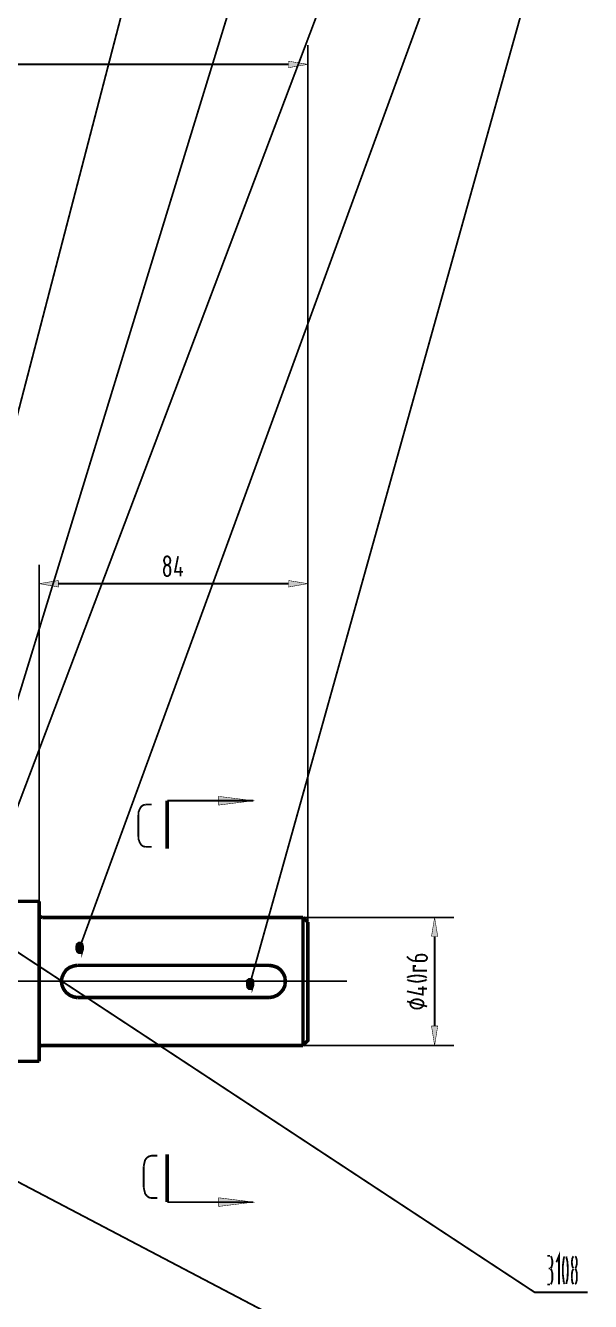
# Model space of a CAD drawing. Header units: millimetres. Extents: x -5 to 3318, y -968 to 297.
# Drawn here: x 681.4 to 799, y -182.8 to 82.8 of the extents above; entities that cross this region are included whole.
import ezdxf

# ---------------------------------------------------------------- set-up
doc = ezdxf.new("R2010")
doc.units = ezdxf.units.MM
doc.header["$LTSCALE"] = 0.25
doc.layers.add('H', color=7, linetype='Continuous')
doc.layers.add('P', color=7, linetype='Continuous')

msp = doc.modelspace()

# ---------------------------------------------------------------- hatches: boundary and pattern name
at = {"layer": 'H', "linetype": 'Continuous'}
for points in [[(736.114, 75.357), (736.114, 74.054), (740.121, 74.707), (736.114, 75.357)], [(688.223, -32.696), (688.223, -34.099), (684.216, -33.346), (688.223, -32.696)], [(736.114, -32.696), (736.114, -34.099), (740.121, -33.346), (736.114, -32.696)], [(728.852, -78.582), (721.638, -79.485), (721.638, -77.682), (728.852, -78.582)], [(765.871, -106.837), (767.172, -106.837), (766.522, -102.878), (765.871, -106.837)], [(765.871, -125.47), (767.172, -125.47), (766.522, -129.478), (765.871, -125.47)], [(728.852, -162.14), (721.638, -163.041), (721.638, -161.237), (728.852, -162.14)]]:
    msp.add_hatch(color=3, dxfattribs=at).paths.add_polyline_path(points)

# ---------------------------------------------------------------- linework, layer by layer
at = {"layer": 'P', "color": 3}
for points, const_width in [([(655.063, -92.859), (704.005, 95.345), (715.175, 95.345)], 0.375), ([(669.99, -89.152), (726.597, 95.345), (737.968, 95.345)], 0.375), ([(673.946, -95.014), (745.932, 95.345), (757.255, 95.345)], 0.375), ([(692.582, -109.24), (767.425, 95.345), (777.592, 95.345)], 0.375), ([(728.048, -116.754), (787.362, 95.345), (797.43, 95.345)], 0.375), ([(740.121, -103.781), (740.121, 78.763)], 0.375), ([(329.647, 74.755), (736.114, 74.755)], 0.375), ([(736.114, 75.409), (736.114, 74.054), (740.121, 74.755), (736.114, 75.409)], 0.108), ([(684.216, -99.473), (684.216, -29.39)], 0.375), ([(711.52, -28.538), (711.468, -28.189), (711.318, -27.888), (711.068, -27.686), (710.866, -27.638), (710.616, -27.686), (710.366, -27.888), (710.267, -28.189), (710.165, -28.538), (710.267, -28.89), (710.366, -29.189), (710.616, -29.39), (710.866, -29.49), (711.068, -29.39), (711.318, -29.189), (711.468, -28.89), (711.52, -28.538)], 0.375), ([(713.121, -27.638), (712.471, -30.893), (714.172, -30.893)], 0.375), ([(740.121, -102.83), (740.121, -29.39)], 0.375), ([(711.52, -30.393), (711.468, -30.041), (711.318, -29.74), (711.068, -29.541), (710.866, -29.49), (710.616, -29.541), (710.366, -29.74), (710.267, -30.041), (710.165, -30.393)], 0.375), ([(710.165, -30.893), (710.165, -30.393)], 0.375), ([(710.165, -30.893), (710.267, -31.245), (710.366, -31.543), (710.616, -31.745), (710.866, -31.796), (711.068, -31.745), (711.318, -31.543), (711.468, -31.245), (711.52, -30.893)], 0.375), ([(711.52, -30.393), (711.52, -30.893)], 0.375), ([(713.621, -29.89), (713.621, -31.796)], 0.375), ([(688.175, -32.696), (688.175, -34.048), (684.216, -33.346), (688.175, -32.696)], 0.108), ([(688.175, -33.346), (736.114, -33.346)], 0.375), ([(736.114, -32.696), (736.114, -34.048), (740.121, -33.346), (736.114, -32.696)], 0.108), ([(706.408, -79.334), (705.908, -79.434), (705.456, -79.735), (705.155, -80.235), (704.905, -80.837), (704.857, -81.538)], 0.375), ([(706.408, -79.334), (707.612, -79.334)], 0.375), ([(710.866, -78.534), (710.866, -88.502)], 0.747), ([(710.866, -78.534), (728.801, -78.534)], 0.375), ([(728.801, -78.534), (721.587, -79.434), (721.587, -77.63), (728.801, -78.534)], 0.108), ([(704.857, -85.946), (704.857, -81.538)], 0.375), ([(704.857, -85.946), (704.905, -86.599), (705.155, -87.25), (705.456, -87.749), (705.908, -88.05), (706.408, -88.15)], 0.375), ([(707.612, -88.15), (706.408, -88.15)], 0.375), ([(662.277, -98.57), (787.362, -180.876), (798.381, -180.876)], 0.375), ([(662.876, -99.473), (684.216, -99.473)], 0.747), ([(684.216, -99.473), (684.216, -132.786)], 0.747), ([(684.216, -102.177), (684.267, -102.478), (684.517, -102.728), (684.869, -102.83)], 0.747), ([(684.869, -102.83), (739.121, -102.83)], 0.747), ([(739.121, -129.478), (739.121, -102.83)], 0.747), ([(739.121, -102.83), (740.121, -103.781)], 0.747), ([(740.121, -103.781), (740.121, -128.427), (739.121, -129.478)], 0.747), ([(739.121, -102.83), (770.529, -102.83)], 0.375), ([(765.871, -106.786), (767.172, -106.786), (766.522, -102.83), (765.871, -106.786)], 0.108), ([(692.883, -108.089), (692.432, -108.089), (692.233, -108.24), (693.133, -108.24)], 0.375), ([(692.233, -108.24), (691.932, -108.791), (691.932, -109.49), (692.083, -109.992), (692.432, -110.242), (692.883, -110.242), (693.184, -109.992)], 0.375), ([(691.932, -108.791), (693.335, -108.791)], 0.375), ([(691.932, -108.99), (693.335, -108.99)], 0.375), ([(692.031, -109.742), (692.031, -108.589), (693.284, -108.589)], 0.375), ([(692.131, -108.288), (692.131, -109.992)], 0.375), ([(692.131, -108.439), (693.184, -108.439)], 0.375), ([(692.281, -108.189), (692.281, -110.092)], 0.375), ([(692.381, -108.089), (692.381, -110.143)], 0.375), ([(692.531, -108.089), (692.531, -110.242)], 0.375), ([(692.582, -108.089), (692.582, -110.242)], 0.375), ([(692.682, -108.089), (692.682, -110.242)], 0.375), ([(692.832, -108.089), (692.832, -110.242)], 0.375), ([(692.883, -108.089), (693.184, -108.288), (693.335, -108.839), (693.335, -109.49), (693.184, -109.992), (693.184, -108.24)], 0.375), ([(692.935, -108.089), (692.935, -110.143)], 0.375), ([(693.034, -108.189), (693.034, -110.092)], 0.375), ([(693.233, -108.538), (693.233, -109.742)], 0.375), ([(766.522, -106.786), (766.522, -125.422)], 0.375), ([(691.932, -109.14), (693.335, -109.14)], 0.375), ([(691.932, -109.342), (693.335, -109.342)], 0.375), ([(691.932, -109.49), (693.335, -109.49)], 0.375), ([(692.031, -109.691), (693.284, -109.691)], 0.375), ([(692.083, -109.893), (693.184, -109.893)], 0.375), ([(692.233, -110.043), (693.034, -110.043)], 0.375), ([(760.762, -110.944), (761.06, -111.293), (761.464, -111.594), (762.015, -111.847), (762.614, -111.895), (764.068, -111.895), (764.417, -111.895), (764.718, -111.745), (764.869, -111.546), (764.968, -111.245), (764.869, -110.995), (764.718, -110.844), (764.417, -110.643), (764.068, -110.594), (763.565, -110.594), (763.216, -110.643), (762.864, -110.742), (762.665, -110.995), (762.614, -111.245), (762.614, -111.895)], 0.375), ([(692.131, -112.798), (691.33, -112.949), (690.529, -113.247), (689.828, -113.75), (689.328, -114.499), (688.976, -115.252), (688.825, -116.104)], 0.747), ([(692.131, -112.798), (732.107, -112.798)], 0.747), ([(732.107, -119.509), (732.959, -119.359), (733.811, -119.009), (734.461, -118.458), (735.012, -117.808), (735.364, -117.004), (735.412, -116.104), (735.364, -115.252), (735.012, -114.499), (734.461, -113.75), (733.811, -113.247), (732.959, -112.949), (732.107, -112.798)], 0.747), ([(764.968, -113.9), (762.162, -113.9), (762.162, -112.949), (762.614, -112.949)], 0.375), ([(656.815, -116.104), (748.286, -116.104)], 0.375), ([(688.825, -116.104), (688.976, -117.004), (689.328, -117.808), (689.828, -118.458), (690.529, -119.009), (691.33, -119.359), (692.131, -119.509)], 0.747), ([(728.349, -115.601), (727.898, -115.601), (727.699, -115.752), (728.599, -115.752)], 0.375), ([(727.699, -115.752), (727.449, -116.303), (727.449, -117.004), (727.548, -117.456), (727.898, -117.757), (728.349, -117.757), (728.65, -117.456)], 0.375), ([(727.449, -116.303), (728.801, -116.303)], 0.375), ([(727.449, -116.504), (728.801, -116.504)], 0.375), ([(727.449, -116.655), (728.801, -116.655)], 0.375), ([(727.449, -116.854), (728.801, -116.854)], 0.375), ([(727.449, -117.004), (728.801, -117.004)], 0.375), ([(727.497, -117.257), (727.497, -116.104), (728.75, -116.104)], 0.375), ([(727.6, -115.803), (727.6, -117.456)], 0.375), ([(727.6, -115.953), (728.702, -115.953)], 0.375), ([(727.75, -115.704), (727.75, -117.606)], 0.375), ([(727.85, -115.601), (727.85, -117.657)], 0.375), ([(728, -115.601), (728, -117.757)], 0.375), ([(728.099, -115.601), (728.099, -117.757)], 0.375), ([(728.151, -115.601), (728.151, -117.757)], 0.375), ([(728.301, -115.601), (728.301, -117.757)], 0.375), ([(728.349, -115.601), (728.702, -115.803), (728.801, -116.354), (728.801, -117.004), (728.65, -117.456), (728.65, -115.752)], 0.375), ([(728.4, -115.601), (728.4, -117.657)], 0.375), ([(728.5, -115.704), (728.5, -117.606)], 0.375), ([(728.75, -116.053), (728.75, -117.257)], 0.375), ([(760.961, -115.201), (760.811, -115.402)], 0.375), ([(760.811, -115.752), (760.961, -115.902)], 0.375), ([(764.718, -115.201), (763.818, -115.002), (762.864, -114.9), (761.864, -115.002), (760.961, -115.201)], 0.375), ([(760.961, -115.902), (761.864, -116.104), (762.864, -116.254), (763.818, -116.104), (764.718, -115.902)], 0.375), ([(764.869, -115.402), (764.718, -115.201)], 0.375), ([(764.718, -115.902), (764.869, -115.752)], 0.375), ([(692.131, -119.509), (732.107, -119.509)], 0.747), ([(727.497, -117.206), (728.75, -117.206)], 0.375), ([(727.548, -117.405), (728.702, -117.405)], 0.375), ([(727.75, -117.555), (728.5, -117.555)], 0.375), ([(760.762, -118.208), (764.068, -118.91), (764.068, -117.206)], 0.375), ([(763.066, -117.657), (764.968, -117.657)], 0.375), ([(764.968, -121.364), (760.762, -120.31)], 0.375), ([(762.864, -119.861), (762.313, -119.91), (761.864, -120.162), (761.563, -120.461), (761.464, -120.813), (761.563, -121.213), (761.864, -121.514), (762.313, -121.764), (762.864, -121.815), (763.367, -121.764), (763.866, -121.514), (764.167, -121.213), (764.219, -120.813), (764.167, -120.461), (763.866, -120.162), (763.367, -119.91), (762.864, -119.861)], 0.375), ([(765.871, -125.422), (767.172, -125.422), (766.522, -129.478), (765.871, -125.422)], 0.108), ([(684.869, -129.478), (684.517, -129.529), (684.267, -129.779), (684.216, -130.131)], 0.747), ([(684.869, -129.478), (739.121, -129.478)], 0.747), ([(739.121, -129.478), (770.529, -129.478)], 0.375), ([(662.876, -132.786), (684.216, -132.786)], 0.747), ([(707.561, -152.422), (707.061, -152.572), (706.66, -152.822), (706.257, -153.325), (706.109, -153.924), (705.959, -154.677)], 0.375), ([(707.561, -152.422), (708.813, -152.422)], 0.375), ([(710.866, -152.121), (710.866, -162.089)], 0.747), ([(673.898, -154.776), (787.362, -214.34), (798.781, -214.34)], 0.375), ([(705.959, -159.033), (705.959, -154.677)], 0.375), ([(705.959, -159.033), (706.109, -159.687), (706.257, -160.337), (706.66, -160.837), (707.061, -161.138), (707.561, -161.237)], 0.375), ([(708.813, -161.237), (707.561, -161.237)], 0.375), ([(710.866, -162.089), (728.801, -162.089)], 0.375), ([(728.801, -162.089), (721.587, -162.992), (721.587, -161.189), (728.801, -162.089)], 0.108), ([(792.42, -179.223), (792.42, -173.262), (791.869, -174.614)], 0.375), ([(789.966, -173.262), (790.517, -173.262)], 0.375), ([(790.667, -175.866), (790.818, -175.716), (790.917, -175.366), (791.017, -175.014), (791.017, -174.614), (791.017, -174.213), (790.917, -173.813), (790.818, -173.512), (790.667, -173.361)], 0.375), ([(793.422, -173.662), (793.323, -174.514), (793.223, -175.315), (793.223, -176.215), (793.223, -177.218), (793.323, -178.019), (793.422, -178.871)], 0.375), ([(793.573, -173.412), (793.422, -173.662)], 0.375), ([(793.973, -173.662), (793.925, -173.412)], 0.375), ([(793.973, -178.871), (794.175, -178.019), (794.223, -177.218), (794.274, -176.215), (794.223, -175.315), (794.175, -174.514), (793.973, -173.662)], 0.375), ([(795.427, -173.361), (795.325, -173.512), (795.175, -173.813), (795.126, -174.213), (795.075, -174.614), (795.126, -175.014), (795.175, -175.366), (795.325, -175.716), (795.427, -175.866)], 0.375), ([(796.129, -174.614), (796.129, -174.213), (796.027, -173.813), (795.927, -173.512), (795.777, -173.361)], 0.375), ([(795.777, -175.866), (795.927, -175.716), (796.027, -175.366), (796.129, -175.014), (796.129, -174.614)], 0.375), ([(790.517, -175.917), (790.267, -175.917)], 0.375), ([(791.017, -177.269), (791.017, -176.817), (790.917, -176.468), (790.818, -176.167), (790.667, -176.017)], 0.375), ([(790.667, -179.172), (790.818, -179.021), (790.917, -178.72), (791.017, -178.32), (791.017, -177.919)], 0.375), ([(791.017, -177.269), (791.017, -177.919)], 0.375), ([(795.427, -176.017), (795.325, -176.167), (795.175, -176.468), (795.126, -176.817), (795.075, -177.269)], 0.375), ([(795.075, -177.919), (795.075, -177.269)], 0.375), ([(795.075, -177.919), (795.126, -178.32), (795.175, -178.72), (795.325, -179.021), (795.427, -179.172)], 0.375), ([(796.129, -177.269), (796.129, -176.817), (796.027, -176.468), (795.927, -176.167), (795.777, -176.017)], 0.375), ([(795.777, -179.172), (795.927, -179.021), (796.027, -178.72), (796.129, -178.32), (796.129, -177.919)], 0.375), ([(796.129, -177.269), (796.129, -177.919)], 0.375), ([(790.517, -179.223), (789.966, -179.223)], 0.375), ([(793.422, -178.871), (793.573, -179.124)], 0.375), ([(793.925, -179.124), (793.973, -178.871)], 0.375)]:
    msp.add_lwpolyline(points, dxfattribs=dict(at, const_width=const_width))

doc.saveas('drawing.dxf')
